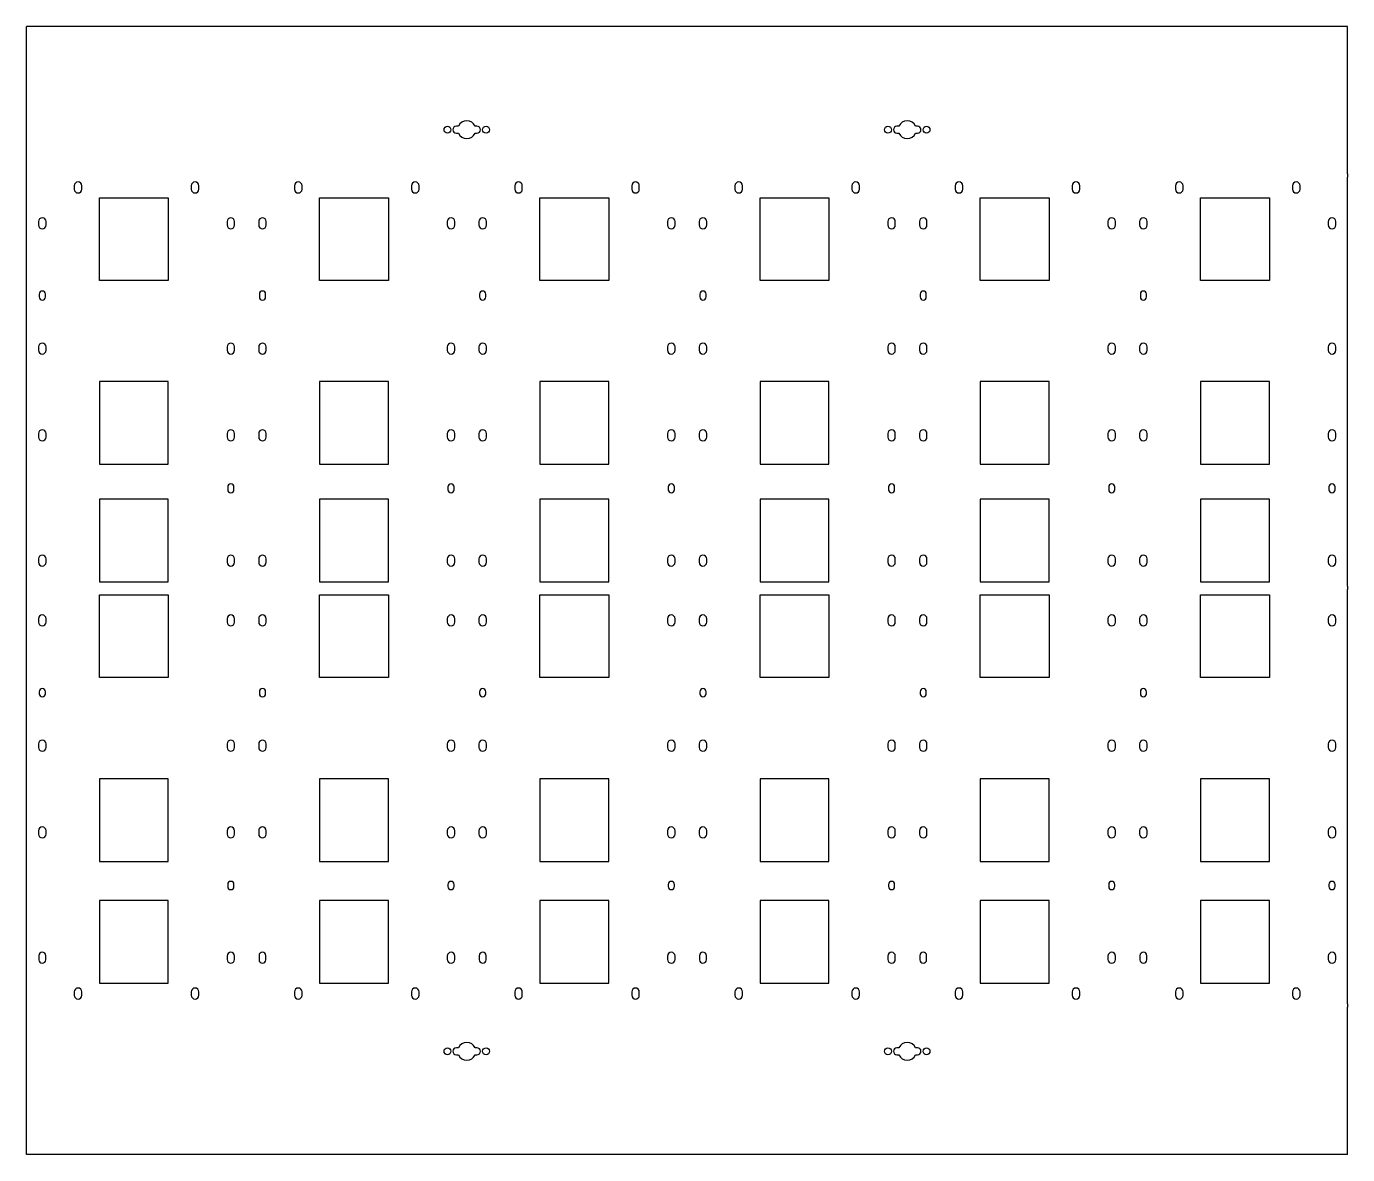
# Model space of a CAD drawing. Header units: millimetres. Extents: x -165 to 795, y -213 to 607.
import ezdxf

# ---------------------------------------------------------------- set-up
doc = ezdxf.new("R2010")
doc.units = ezdxf.units.MM
doc.layers.add('Default', color=7, linetype='Continuous')
doc.layers.add('SUPORTE_L_PLACA_', color=7, linetype='Continuous')

# ---------------------------------------------------------------- blocks, each defined once
blk = doc.blocks.new('SE')
at = {"layer": 'SUPORTE_L_PLACA_', "color": 7, "linetype": 'Continuous'}
for p, q in [((794.53, 606.74), (-165.27, 606.74)), ((-165.27, 499.74), (-165.27, 606.74)), ((794.53, 499.74), (794.53, 606.74)), ((148.63, 534.24), (147.06, 534.24)), ((147.06, 529.24), (148.63, 529.24)), ((162.06, 534.24), (160.63, 534.24)), ((160.63, 529.24), (162.06, 529.24)), ((468.63, 534.24), (467.13, 534.24)), ((467.13, 529.24), (468.63, 529.24)), ((482.13, 534.24), (480.63, 534.24)), ((480.63, 529.24), (482.13, 529.24)), ((-165.27, 497.29), (-165.27, 499.74)), ((794.53, 499.74), (794.53, 497.29)), ((-165.27, 200.29), (-165.27, 497.29)), ((-130.52, 491.03), (-130.52, 488.53)), ((-125.02, 488.53), (-125.02, 491.03)), ((-45.52, 491.03), (-45.52, 488.53)), ((-40.02, 488.53), (-40.02, 491.03)), ((29.48, 491.03), (29.48, 488.53)), ((34.98, 488.53), (34.98, 491.03)), ((114.48, 491.03), (114.48, 488.53)), ((119.98, 488.53), (119.98, 491.03)), ((189.48, 491.03), (189.48, 488.53)), ((194.98, 488.53), (194.98, 491.03)), ((274.48, 491.03), (274.48, 488.53)), ((279.98, 488.53), (279.98, 491.03)), ((349.48, 491.03), (349.48, 488.53)), ((354.98, 488.53), (354.98, 491.03)), ((434.48, 491.03), (434.48, 488.53)), ((439.98, 488.53), (439.98, 491.03)), ((509.48, 491.03), (509.48, 488.53)), ((514.98, 488.53), (514.98, 491.03)), ((594.48, 491.03), (594.48, 488.53)), ((599.98, 488.53), (599.98, 491.03)), ((669.48, 491.03), (669.48, 488.53)), ((674.98, 488.53), (674.98, 491.03)), ((754.48, 491.03), (754.48, 488.53)), ((759.98, 488.53), (759.98, 491.03)), ((794.53, 200.29), (794.53, 497.29)), ((-112.27, 482.29), (-62.27, 482.29)), ((-112.27, 422.29), (-112.27, 482.29)), ((-62.27, 482.29), (-62.27, 422.29)), ((47.73, 482.29), (97.73, 482.29)), ((47.73, 422.29), (47.73, 482.29)), ((97.73, 482.29), (97.73, 422.29)), ((207.73, 482.29), (257.73, 482.29)), ((207.73, 422.29), (207.73, 482.29)), ((257.73, 482.29), (257.73, 422.29)), ((367.73, 482.29), (417.73, 482.29)), ((367.73, 422.29), (367.73, 482.29)), ((417.73, 482.29), (417.73, 422.29)), ((527.73, 482.29), (577.73, 482.29)), ((527.73, 422.29), (527.73, 482.29)), ((577.73, 482.29), (577.73, 422.29)), ((687.73, 482.29), (737.73, 482.29)), ((687.73, 422.29), (687.73, 482.29)), ((737.73, 482.29), (737.73, 422.29)), ((-156.52, 465.03), (-156.52, 462.53)), ((-151.02, 462.53), (-151.02, 465.03)), ((-19.52, 465.03), (-19.52, 462.53)), ((-14.02, 462.53), (-14.02, 465.03)), ((3.48, 465.03), (3.48, 462.53)), ((8.98, 462.53), (8.98, 465.03)), ((140.48, 465.03), (140.48, 462.53)), ((145.98, 462.53), (145.98, 465.03)), ((163.48, 465.03), (163.48, 462.53)), ((168.98, 462.53), (168.98, 465.03)), ((300.48, 465.03), (300.48, 462.53)), ((305.98, 462.53), (305.98, 465.03)), ((323.48, 465.03), (323.48, 462.53)), ((328.98, 462.53), (328.98, 465.03)), ((460.48, 465.03), (460.48, 462.53)), ((465.98, 462.53), (465.98, 465.03)), ((483.48, 465.03), (483.48, 462.53)), ((488.98, 462.53), (488.98, 465.03)), ((620.48, 465.03), (620.48, 462.53)), ((625.98, 462.53), (625.98, 465.03)), ((643.48, 465.03), (643.48, 462.53)), ((648.98, 462.53), (648.98, 465.03)), ((780.48, 465.03), (780.48, 462.53)), ((785.98, 462.53), (785.98, 465.03)), ((-62.27, 422.29), (-112.27, 422.29)), ((97.73, 422.29), (47.73, 422.29)), ((257.73, 422.29), (207.73, 422.29)), ((417.73, 422.29), (367.73, 422.29)), ((577.73, 422.29), (527.73, 422.29)), ((737.73, 422.29), (687.73, 422.29)), ((-156.02, 412.29), (-156.02, 410.29)), ((-151.52, 410.29), (-151.52, 412.29)), ((3.98, 412.29), (3.98, 410.29)), ((8.48, 410.29), (8.48, 412.29)), ((163.98, 412.29), (163.98, 410.29)), ((168.48, 410.29), (168.48, 412.29)), ((323.98, 412.29), (323.98, 410.29)), ((328.48, 410.29), (328.48, 412.29)), ((483.98, 412.29), (483.98, 410.29)), ((488.48, 410.29), (488.48, 412.29)), ((643.98, 412.29), (643.98, 410.29)), ((648.48, 410.29), (648.48, 412.29)), ((-156.52, 374.04), (-156.52, 371.54)), ((-151.02, 371.54), (-151.02, 374.04)), ((-19.52, 374.04), (-19.52, 371.54)), ((-14.02, 371.54), (-14.02, 374.04)), ((3.48, 374.04), (3.48, 371.54)), ((8.98, 371.54), (8.98, 374.04)), ((140.48, 374.04), (140.48, 371.54)), ((145.98, 371.54), (145.98, 374.04)), ((163.48, 374.04), (163.48, 371.54)), ((168.98, 371.54), (168.98, 374.04)), ((300.48, 374.04), (300.48, 371.54)), ((305.98, 371.54), (305.98, 374.04)), ((323.48, 374.04), (323.48, 371.54)), ((328.98, 371.54), (328.98, 374.04)), ((460.48, 374.04), (460.48, 371.54)), ((465.98, 371.54), (465.98, 374.04)), ((483.48, 374.04), (483.48, 371.54)), ((488.98, 371.54), (488.98, 374.04)), ((620.48, 374.04), (620.48, 371.54)), ((625.98, 371.54), (625.98, 374.04)), ((643.48, 374.04), (643.48, 371.54)), ((648.98, 371.54), (648.98, 374.04)), ((780.48, 374.04), (780.48, 371.54)), ((785.98, 371.54), (785.98, 374.04)), ((-112.27, 348.79), (-112.27, 288.79)), ((-62.27, 348.79), (-112.27, 348.79)), ((-62.27, 288.79), (-62.27, 348.79)), ((47.73, 348.79), (47.73, 288.79)), ((97.73, 348.79), (47.73, 348.79)), ((97.73, 288.79), (97.73, 348.79)), ((207.73, 348.79), (207.73, 288.79)), ((257.73, 348.79), (207.73, 348.79)), ((257.73, 288.79), (257.73, 348.79)), ((367.73, 348.79), (367.73, 288.79)), ((417.73, 348.79), (367.73, 348.79)), ((417.73, 288.79), (417.73, 348.79)), ((527.73, 348.79), (527.73, 288.79)), ((577.73, 348.79), (527.73, 348.79)), ((577.73, 288.79), (577.73, 348.79)), ((687.73, 348.79), (687.73, 288.79)), ((737.73, 348.79), (687.73, 348.79)), ((737.73, 288.79), (737.73, 348.79)), ((-156.52, 311.04), (-156.52, 308.54)), ((-151.02, 308.54), (-151.02, 311.04)), ((-19.52, 311.04), (-19.52, 308.54)), ((-14.02, 308.54), (-14.02, 311.04)), ((3.48, 311.04), (3.48, 308.54)), ((8.98, 308.54), (8.98, 311.04)), ((140.48, 311.04), (140.48, 308.54)), ((145.98, 308.54), (145.98, 311.04)), ((163.48, 311.04), (163.48, 308.54)), ((168.98, 308.54), (168.98, 311.04)), ((300.48, 311.04), (300.48, 308.54)), ((305.98, 308.54), (305.98, 311.04)), ((323.48, 311.04), (323.48, 308.54)), ((328.98, 308.54), (328.98, 311.04)), ((460.48, 311.04), (460.48, 308.54)), ((465.98, 308.54), (465.98, 311.04)), ((483.48, 311.04), (483.48, 308.54)), ((488.98, 308.54), (488.98, 311.04)), ((620.48, 311.04), (620.48, 308.54)), ((625.98, 308.54), (625.98, 311.04)), ((643.48, 311.04), (643.48, 308.54)), ((648.98, 308.54), (648.98, 311.04)), ((780.48, 311.04), (780.48, 308.54)), ((785.98, 308.54), (785.98, 311.04)), ((-112.27, 288.79), (-62.27, 288.79)), ((47.73, 288.79), (97.73, 288.79)), ((207.73, 288.79), (257.73, 288.79)), ((367.73, 288.79), (417.73, 288.79)), ((527.73, 288.79), (577.73, 288.79)), ((687.73, 288.79), (737.73, 288.79)), ((-19.02, 272.29), (-19.02, 270.29)), ((-14.52, 270.29), (-14.52, 272.29)), ((140.98, 272.29), (140.98, 270.29)), ((145.48, 270.29), (145.48, 272.29)), ((300.98, 272.29), (300.98, 270.29)), ((305.48, 270.29), (305.48, 272.29)), ((460.98, 272.29), (460.98, 270.29)), ((465.48, 270.29), (465.48, 272.29)), ((620.98, 272.29), (620.98, 270.29)), ((625.48, 270.29), (625.48, 272.29)), ((780.98, 272.29), (780.98, 270.29)), ((785.48, 270.29), (785.48, 272.29)), ((-112.27, 263.29), (-112.27, 203.29)), ((-62.27, 263.29), (-112.27, 263.29)), ((-62.27, 203.29), (-62.27, 263.29)), ((47.73, 263.29), (47.73, 203.29)), ((97.73, 263.29), (47.73, 263.29)), ((97.73, 203.29), (97.73, 263.29)), ((207.73, 263.29), (207.73, 203.29)), ((257.73, 263.29), (207.73, 263.29)), ((257.73, 203.29), (257.73, 263.29)), ((367.73, 263.29), (367.73, 203.29)), ((417.73, 263.29), (367.73, 263.29)), ((417.73, 203.29), (417.73, 263.29)), ((527.73, 263.29), (527.73, 203.29)), ((577.73, 263.29), (527.73, 263.29)), ((577.73, 203.29), (577.73, 263.29)), ((687.73, 263.29), (687.73, 203.29)), ((737.73, 263.29), (687.73, 263.29)), ((737.73, 203.29), (737.73, 263.29)), ((-156.52, 220.05), (-156.52, 217.55)), ((-151.02, 217.55), (-151.02, 220.05)), ((-19.52, 220.05), (-19.52, 217.55)), ((-14.02, 217.55), (-14.02, 220.05)), ((3.48, 220.05), (3.48, 217.55)), ((8.98, 217.55), (8.98, 220.05)), ((140.48, 220.05), (140.48, 217.55)), ((145.98, 217.55), (145.98, 220.05)), ((163.48, 220.05), (163.48, 217.55)), ((168.98, 217.55), (168.98, 220.05)), ((300.48, 220.05), (300.48, 217.55)), ((305.98, 217.55), (305.98, 220.05)), ((323.48, 220.05), (323.48, 217.55)), ((328.98, 217.55), (328.98, 220.05)), ((460.48, 220.05), (460.48, 217.55)), ((465.98, 217.55), (465.98, 220.05)), ((483.48, 220.05), (483.48, 217.55)), ((488.98, 217.55), (488.98, 220.05)), ((620.48, 220.05), (620.48, 217.55)), ((625.98, 217.55), (625.98, 220.05)), ((643.48, 220.05), (643.48, 217.55)), ((648.98, 217.55), (648.98, 220.05)), ((780.48, 220.05), (780.48, 217.55)), ((785.98, 217.55), (785.98, 220.05)), ((-112.27, 203.29), (-62.27, 203.29)), ((47.73, 203.29), (97.73, 203.29)), ((207.73, 203.29), (257.73, 203.29)), ((367.73, 203.29), (417.73, 203.29)), ((527.73, 203.29), (577.73, 203.29)), ((687.73, 203.29), (737.73, 203.29)), ((-165.27, 197.84), (-165.27, 200.29)), ((-165.27, -103.16), (-165.27, 197.84)), ((-112.27, 133.84), (-112.27, 193.84)), ((-112.27, 193.84), (-62.27, 193.84)), ((-62.27, 193.84), (-62.27, 133.84)), ((47.73, 193.84), (97.73, 193.84)), ((47.73, 133.84), (47.73, 193.84)), ((97.73, 193.84), (97.73, 133.84)), ((207.73, 193.84), (257.73, 193.84)), ((207.73, 133.84), (207.73, 193.84)), ((257.73, 193.84), (257.73, 133.84)), ((367.73, 193.84), (417.73, 193.84)), ((367.73, 133.84), (367.73, 193.84)), ((417.73, 193.84), (417.73, 133.84)), ((527.73, 193.84), (577.73, 193.84)), ((527.73, 133.84), (527.73, 193.84)), ((577.73, 193.84), (577.73, 133.84)), ((687.73, 193.84), (737.73, 193.84)), ((687.73, 133.84), (687.73, 193.84)), ((737.73, 193.84), (737.73, 133.84)), ((794.53, 200.29), (794.53, 197.84)), ((794.53, -103.16), (794.53, 197.84)), ((-156.52, 176.58), (-156.52, 174.08)), ((-151.02, 174.08), (-151.02, 176.58)), ((-19.52, 176.58), (-19.52, 174.08)), ((-14.02, 174.08), (-14.02, 176.58)), ((3.48, 176.58), (3.48, 174.08)), ((8.98, 174.08), (8.98, 176.58)), ((140.48, 176.58), (140.48, 174.08)), ((145.98, 174.08), (145.98, 176.58)), ((163.48, 176.58), (163.48, 174.08)), ((168.98, 174.08), (168.98, 176.58)), ((300.48, 176.58), (300.48, 174.08)), ((305.98, 174.08), (305.98, 176.58)), ((323.48, 176.58), (323.48, 174.08)), ((328.98, 174.08), (328.98, 176.58)), ((460.48, 176.58), (460.48, 174.08)), ((465.98, 174.08), (465.98, 176.58)), ((483.48, 176.58), (483.48, 174.08)), ((488.98, 174.08), (488.98, 176.58)), ((620.48, 176.58), (620.48, 174.08)), ((625.98, 174.08), (625.98, 176.58)), ((643.48, 176.58), (643.48, 174.08)), ((648.98, 174.08), (648.98, 176.58)), ((780.48, 176.58), (780.48, 174.08)), ((785.98, 174.08), (785.98, 176.58)), ((-62.27, 133.84), (-112.27, 133.84)), ((97.73, 133.84), (47.73, 133.84)), ((257.73, 133.84), (207.73, 133.84)), ((417.73, 133.84), (367.73, 133.84)), ((577.73, 133.84), (527.73, 133.84)), ((737.73, 133.84), (687.73, 133.84)), ((-156.02, 123.59), (-156.02, 122.09)), ((-151.52, 122.09), (-151.52, 123.59)), ((3.98, 123.59), (3.98, 122.09)), ((8.48, 122.09), (8.48, 123.59)), ((163.98, 123.59), (163.98, 122.09)), ((168.48, 122.09), (168.48, 123.59)), ((323.98, 123.59), (323.98, 122.09)), ((328.48, 122.09), (328.48, 123.59)), ((483.98, 123.59), (483.98, 122.09)), ((488.48, 122.09), (488.48, 123.59)), ((643.98, 123.59), (643.98, 122.09)), ((648.48, 122.09), (648.48, 123.59)), ((-156.52, 85.59), (-156.52, 83.09)), ((-151.02, 83.09), (-151.02, 85.59)), ((-19.52, 85.59), (-19.52, 83.09)), ((-14.02, 83.09), (-14.02, 85.59)), ((3.48, 85.59), (3.48, 83.09)), ((8.98, 83.09), (8.98, 85.59)), ((140.48, 85.59), (140.48, 83.09)), ((145.98, 83.09), (145.98, 85.59)), ((163.48, 85.59), (163.48, 83.09)), ((168.98, 83.09), (168.98, 85.59)), ((300.48, 85.59), (300.48, 83.09)), ((305.98, 83.09), (305.98, 85.59)), ((323.48, 85.59), (323.48, 83.09)), ((328.98, 83.09), (328.98, 85.59)), ((460.48, 85.59), (460.48, 83.09)), ((465.98, 83.09), (465.98, 85.59)), ((483.48, 85.59), (483.48, 83.09)), ((488.98, 83.09), (488.98, 85.59)), ((620.48, 85.59), (620.48, 83.09)), ((625.98, 83.09), (625.98, 85.59)), ((643.48, 85.59), (643.48, 83.09)), ((648.98, 83.09), (648.98, 85.59)), ((780.48, 85.59), (780.48, 83.09)), ((785.98, 83.09), (785.98, 85.59)), ((-62.27, 60.34), (-112.27, 60.34)), ((-112.27, 60.34), (-112.27, 0.34)), ((-62.27, 0.34), (-62.27, 60.34)), ((47.73, 60.34), (47.73, 0.34)), ((97.73, 60.34), (47.73, 60.34)), ((97.73, 0.34), (97.73, 60.34)), ((207.73, 60.34), (207.73, 0.34)), ((257.73, 60.34), (207.73, 60.34)), ((257.73, 0.34), (257.73, 60.34)), ((367.73, 60.34), (367.73, 0.34)), ((417.73, 60.34), (367.73, 60.34)), ((417.73, 0.34), (417.73, 60.34)), ((527.73, 60.34), (527.73, 0.34)), ((577.73, 60.34), (527.73, 60.34)), ((577.73, 0.34), (577.73, 60.34)), ((687.73, 60.34), (687.73, 0.34)), ((737.73, 60.34), (687.73, 60.34)), ((737.73, 0.34), (737.73, 60.34)), ((-156.52, 22.59), (-156.52, 20.09)), ((-151.02, 20.09), (-151.02, 22.59)), ((-19.52, 22.59), (-19.52, 20.09)), ((-14.02, 20.09), (-14.02, 22.59)), ((3.48, 22.59), (3.48, 20.09)), ((8.98, 20.09), (8.98, 22.59)), ((140.48, 22.59), (140.48, 20.09)), ((145.98, 20.09), (145.98, 22.59)), ((163.48, 22.59), (163.48, 20.09)), ((168.98, 20.09), (168.98, 22.59)), ((300.48, 22.59), (300.48, 20.09)), ((305.98, 20.09), (305.98, 22.59)), ((323.48, 22.59), (323.48, 20.09)), ((328.98, 20.09), (328.98, 22.59)), ((460.48, 22.59), (460.48, 20.09)), ((465.98, 20.09), (465.98, 22.59)), ((483.48, 22.59), (483.48, 20.09)), ((488.98, 20.09), (488.98, 22.59)), ((620.48, 22.59), (620.48, 20.09)), ((625.98, 20.09), (625.98, 22.59)), ((643.48, 22.59), (643.48, 20.09)), ((648.98, 20.09), (648.98, 22.59)), ((780.48, 22.59), (780.48, 20.09)), ((785.98, 20.09), (785.98, 22.59)), ((-112.27, 0.34), (-62.27, 0.34)), ((47.73, 0.34), (97.73, 0.34)), ((207.73, 0.34), (257.73, 0.34)), ((367.73, 0.34), (417.73, 0.34)), ((527.73, 0.34), (577.73, 0.34)), ((687.73, 0.34), (737.73, 0.34)), ((-19.02, -16.41), (-19.02, -17.91)), ((-14.52, -17.91), (-14.52, -16.41)), ((140.98, -16.41), (140.98, -17.91)), ((145.48, -17.91), (145.48, -16.41)), ((300.98, -16.41), (300.98, -17.91)), ((305.48, -17.91), (305.48, -16.41)), ((460.98, -16.41), (460.98, -17.91)), ((465.48, -17.91), (465.48, -16.41)), ((620.98, -16.41), (620.98, -17.91)), ((625.48, -17.91), (625.48, -16.41)), ((780.98, -16.41), (780.98, -17.91)), ((785.48, -17.91), (785.48, -16.41)), ((-62.27, -28.16), (-112.27, -28.16)), ((-112.27, -28.16), (-112.27, -88.16)), ((-62.27, -88.16), (-62.27, -28.16)), ((47.73, -28.16), (47.73, -88.16)), ((97.73, -28.16), (47.73, -28.16)), ((97.73, -88.16), (97.73, -28.16)), ((207.73, -28.16), (207.73, -88.16)), ((257.73, -28.16), (207.73, -28.16)), ((257.73, -88.16), (257.73, -28.16)), ((367.73, -28.16), (367.73, -88.16)), ((417.73, -28.16), (367.73, -28.16)), ((417.73, -88.16), (417.73, -28.16)), ((527.73, -28.16), (527.73, -88.16)), ((577.73, -28.16), (527.73, -28.16)), ((577.73, -88.16), (577.73, -28.16)), ((687.73, -28.16), (687.73, -88.16)), ((737.73, -28.16), (687.73, -28.16)), ((737.73, -88.16), (737.73, -28.16)), ((-156.27, -68.15), (-156.27, -71.15)), ((-151.27, -71.15), (-151.27, -68.15)), ((-19.52, -68.4), (-19.52, -70.9)), ((-14.02, -70.9), (-14.02, -68.4)), ((3.73, -68.15), (3.73, -71.15)), ((8.73, -71.15), (8.73, -68.15)), ((140.48, -68.4), (140.48, -70.9)), ((145.98, -70.9), (145.98, -68.4)), ((163.73, -68.15), (163.73, -71.15)), ((168.73, -71.15), (168.73, -68.15)), ((300.48, -68.4), (300.48, -70.9)), ((305.98, -70.9), (305.98, -68.4)), ((323.73, -68.15), (323.73, -71.15)), ((328.73, -71.15), (328.73, -68.15)), ((460.48, -68.4), (460.48, -70.9)), ((465.98, -70.9), (465.98, -68.4)), ((483.73, -68.15), (483.73, -71.15)), ((488.73, -71.15), (488.73, -68.15)), ((620.48, -68.4), (620.48, -70.9)), ((625.98, -70.9), (625.98, -68.4)), ((643.73, -68.15), (643.73, -71.15)), ((648.73, -71.15), (648.73, -68.15)), ((780.48, -68.4), (780.48, -70.9)), ((785.98, -70.9), (785.98, -68.4)), ((-130.52, -94.4), (-130.52, -96.9)), ((-125.02, -96.9), (-125.02, -94.4)), ((-112.27, -88.16), (-62.27, -88.16)), ((-45.52, -94.4), (-45.52, -96.9)), ((-40.02, -96.9), (-40.02, -94.4)), ((29.48, -94.4), (29.48, -96.9)), ((34.98, -96.9), (34.98, -94.4)), ((47.73, -88.16), (97.73, -88.16)), ((114.48, -94.4), (114.48, -96.9)), ((119.98, -96.9), (119.98, -94.4)), ((189.48, -94.4), (189.48, -96.9)), ((194.98, -96.9), (194.98, -94.4)), ((207.73, -88.16), (257.73, -88.16)), ((274.48, -94.4), (274.48, -96.9)), ((279.98, -96.9), (279.98, -94.4)), ((349.48, -94.4), (349.48, -96.9)), ((354.98, -96.9), (354.98, -94.4)), ((367.73, -88.16), (417.73, -88.16)), ((434.48, -94.4), (434.48, -96.9)), ((439.98, -96.9), (439.98, -94.4)), ((509.48, -94.4), (509.48, -96.9)), ((514.98, -96.9), (514.98, -94.4)), ((527.73, -88.16), (577.73, -88.16)), ((594.48, -94.4), (594.48, -96.9)), ((599.98, -96.9), (599.98, -94.4)), ((669.48, -94.4), (669.48, -96.9)), ((674.98, -96.9), (674.98, -94.4)), ((687.73, -88.16), (737.73, -88.16)), ((754.48, -94.4), (754.48, -96.9)), ((759.98, -96.9), (759.98, -94.4)), ((-165.27, -105.61), (-165.27, -103.16)), ((794.53, -103.16), (794.53, -105.61)), ((-165.27, -212.61), (-165.27, -105.61)), ((794.53, -212.61), (794.53, -105.61)), ((148.63, -135.11), (147.06, -135.11)), ((147.06, -140.11), (148.63, -140.11)), ((162.06, -135.11), (160.63, -135.11)), ((160.63, -140.11), (162.06, -140.11)), ((468.63, -135.11), (467.13, -135.11)), ((467.13, -140.11), (468.63, -140.11)), ((482.13, -135.11), (480.63, -135.11)), ((480.63, -140.11), (482.13, -140.11)), ((794.53, -212.61), (-165.27, -212.61))]:
    blk.add_line(p, q, dxfattribs=at)
for centre in [(140.63, 531.74), (168.63, 531.74), (460.63, 531.74), (488.63, 531.74), (140.63, -137.61), (168.63, -137.61), (460.63, -137.61), (488.63, -137.61)]:
    blk.add_circle(centre, 2.5, dxfattribs=at)
for centre, radius, start, end in [((154.63, 531.74), 6.5, 22.61986, 157.38014), ((474.63, 531.74), 6.5, 22.61986, 157.38014), ((147.06, 531.74), 2.5, 90, 270), ((154.63, 531.74), 6.5, 202.61986, 337.38014), ((162.06, 531.74), 2.5, 270, 90), ((467.13, 531.74), 2.5, 90, 270), ((474.63, 531.74), 6.5, 202.61986, 337.38014), ((482.13, 531.74), 2.5, 270, 90), ((-127.77, 491.03), 2.75, 0, 180), ((-42.77, 491.03), 2.75, 0, 180), ((32.23, 491.03), 2.75, 0, 180), ((117.23, 491.03), 2.75, 0, 180), ((192.23, 491.03), 2.75, 0, 180), ((277.23, 491.03), 2.75, 0, 180), ((352.23, 491.03), 2.75, 0, 180), ((437.23, 491.03), 2.75, 0, 180), ((512.23, 491.03), 2.75, 0, 180), ((597.23, 491.03), 2.75, 0, 180), ((672.23, 491.03), 2.75, 0, 180), ((757.23, 491.03), 2.75, 0, 180), ((-127.77, 488.53), 2.75, 180, 0), ((-42.77, 488.53), 2.75, 180, 0), ((32.23, 488.53), 2.75, 180, 0), ((117.23, 488.53), 2.75, 180, 0), ((192.23, 488.53), 2.75, 180, 0), ((277.23, 488.53), 2.75, 180, 0), ((352.23, 488.53), 2.75, 180, 0), ((437.23, 488.53), 2.75, 180, 0), ((512.23, 488.53), 2.75, 180, 0), ((597.23, 488.53), 2.75, 180, 0), ((672.23, 488.53), 2.75, 180, 0), ((757.23, 488.53), 2.75, 180, 0), ((-153.77, 465.03), 2.75, 0, 180), ((-153.77, 462.53), 2.75, 180, 0), ((-16.77, 465.03), 2.75, 0, 180), ((-16.77, 462.53), 2.75, 180, 0), ((6.23, 465.03), 2.75, 0, 180), ((6.23, 462.53), 2.75, 180, 0), ((143.23, 465.03), 2.75, 0, 180), ((143.23, 462.53), 2.75, 180, 0), ((166.23, 465.03), 2.75, 0, 180), ((166.23, 462.53), 2.75, 180, 0), ((303.23, 465.03), 2.75, 0, 180), ((303.23, 462.53), 2.75, 180, 0), ((326.23, 465.03), 2.75, 0, 180), ((326.23, 462.53), 2.75, 180, 0), ((463.23, 465.03), 2.75, 0, 180), ((463.23, 462.53), 2.75, 180, 0), ((486.23, 465.03), 2.75, 0, 180), ((486.23, 462.53), 2.75, 180, 0), ((623.23, 465.03), 2.75, 0, 180), ((623.23, 462.53), 2.75, 180, 0), ((646.23, 465.03), 2.75, 0, 180), ((646.23, 462.53), 2.75, 180, 0), ((783.23, 465.03), 2.75, 0, 180), ((783.23, 462.53), 2.75, 180, 0), ((-153.77, 412.29), 2.25, 0, 180), ((6.23, 412.29), 2.25, 0, 180), ((166.23, 412.29), 2.25, 0, 180), ((326.23, 412.29), 2.25, 0, 180), ((486.23, 412.29), 2.25, 0, 180), ((646.23, 412.29), 2.25, 0, 180), ((-153.77, 410.29), 2.25, 180, 0), ((6.23, 410.29), 2.25, 180, 0), ((166.23, 410.29), 2.25, 180, 0), ((326.23, 410.29), 2.25, 180, 0), ((486.23, 410.29), 2.25, 180, 0), ((646.23, 410.29), 2.25, 180, 0), ((-153.77, 374.04), 2.75, 0, 180), ((-16.77, 374.04), 2.75, 0, 180), ((6.23, 374.04), 2.75, 0, 180), ((143.23, 374.04), 2.75, 0, 180), ((166.23, 374.04), 2.75, 0, 180), ((303.23, 374.04), 2.75, 0, 180), ((326.23, 374.04), 2.75, 0, 180), ((463.23, 374.04), 2.75, 0, 180), ((486.23, 374.04), 2.75, 0, 180), ((623.23, 374.04), 2.75, 0, 180), ((646.23, 374.04), 2.75, 0, 180), ((783.23, 374.04), 2.75, 0, 180), ((-153.77, 371.54), 2.75, 180, 0), ((-16.77, 371.54), 2.75, 180, 0), ((6.23, 371.54), 2.75, 180, 0), ((143.23, 371.54), 2.75, 180, 0), ((166.23, 371.54), 2.75, 180, 0), ((303.23, 371.54), 2.75, 180, 0), ((326.23, 371.54), 2.75, 180, 0), ((463.23, 371.54), 2.75, 180, 0), ((486.23, 371.54), 2.75, 180, 0), ((623.23, 371.54), 2.75, 180, 0), ((646.23, 371.54), 2.75, 180, 0), ((783.23, 371.54), 2.75, 180, 0), ((-153.77, 311.04), 2.75, 0, 180), ((-153.77, 308.54), 2.75, 180, 0), ((-16.77, 311.04), 2.75, 0, 180), ((-16.77, 308.54), 2.75, 180, 0), ((6.23, 311.04), 2.75, 0, 180), ((6.23, 308.54), 2.75, 180, 0), ((143.23, 311.04), 2.75, 0, 180), ((143.23, 308.54), 2.75, 180, 0), ((166.23, 311.04), 2.75, 0, 180), ((166.23, 308.54), 2.75, 180, 0), ((303.23, 311.04), 2.75, 0, 180), ((303.23, 308.54), 2.75, 180, 0), ((326.23, 311.04), 2.75, 0, 180), ((326.23, 308.54), 2.75, 180, 0), ((463.23, 311.04), 2.75, 0, 180), ((463.23, 308.54), 2.75, 180, 0), ((486.23, 311.04), 2.75, 0, 180), ((486.23, 308.54), 2.75, 180, 0), ((623.23, 311.04), 2.75, 0, 180), ((623.23, 308.54), 2.75, 180, 0), ((646.23, 311.04), 2.75, 0, 180), ((646.23, 308.54), 2.75, 180, 0), ((783.23, 311.04), 2.75, 0, 180), ((783.23, 308.54), 2.75, 180, 0), ((-16.77, 272.29), 2.25, 0, 180), ((-16.77, 270.29), 2.25, 180, 0), ((143.23, 272.29), 2.25, 0, 180), ((143.23, 270.29), 2.25, 180, 0), ((303.23, 272.29), 2.25, 0, 180), ((303.23, 270.29), 2.25, 180, 0), ((463.23, 272.29), 2.25, 0, 180), ((463.23, 270.29), 2.25, 180, 0), ((623.23, 272.29), 2.25, 0, 180), ((623.23, 270.29), 2.25, 180, 0), ((783.23, 272.29), 2.25, 0, 180), ((783.23, 270.29), 2.25, 180, 0), ((-153.77, 220.05), 2.75, 0, 180), ((-16.77, 220.05), 2.75, 0, 180), ((6.23, 220.05), 2.75, 0, 180), ((143.23, 220.05), 2.75, 0, 180), ((166.23, 220.05), 2.75, 0, 180), ((303.23, 220.05), 2.75, 0, 180), ((326.23, 220.05), 2.75, 0, 180), ((463.23, 220.05), 2.75, 0, 180), ((486.23, 220.05), 2.75, 0, 180), ((623.23, 220.05), 2.75, 0, 180), ((646.23, 220.05), 2.75, 0, 180), ((783.23, 220.05), 2.75, 0, 180), ((-153.77, 217.55), 2.75, 180, 0), ((-16.77, 217.55), 2.75, 180, 360), ((6.23, 217.55), 2.75, 180, 0), ((143.23, 217.55), 2.75, 180, 360), ((166.23, 217.55), 2.75, 180, 0), ((303.23, 217.55), 2.75, 180, 360), ((326.23, 217.55), 2.75, 180, 0), ((463.23, 217.55), 2.75, 180, 360), ((486.23, 217.55), 2.75, 180, 0), ((623.23, 217.55), 2.75, 180, 360), ((646.23, 217.55), 2.75, 180, 0), ((783.23, 217.55), 2.75, 180, 360), ((-153.77, 176.58), 2.75, 0, 180), ((-153.77, 174.08), 2.75, 180, 0), ((-16.77, 176.58), 2.75, 0, 180), ((-16.77, 174.08), 2.75, 180, 0), ((6.23, 176.58), 2.75, 0, 180), ((6.23, 174.08), 2.75, 180, 0), ((143.23, 176.58), 2.75, 0, 180), ((143.23, 174.08), 2.75, 180, 0), ((166.23, 176.58), 2.75, 0, 180), ((166.23, 174.08), 2.75, 180, 0), ((303.23, 176.58), 2.75, 0, 180), ((303.23, 174.08), 2.75, 180, 0), ((326.23, 176.58), 2.75, 0, 180), ((326.23, 174.08), 2.75, 180, 0), ((463.23, 176.58), 2.75, 0, 180), ((463.23, 174.08), 2.75, 180, 0), ((486.23, 176.58), 2.75, 0, 180), ((486.23, 174.08), 2.75, 180, 0), ((623.23, 176.58), 2.75, 0, 180), ((623.23, 174.08), 2.75, 180, 0), ((646.23, 176.58), 2.75, 0, 180), ((646.23, 174.08), 2.75, 180, 0), ((783.23, 176.58), 2.75, 0, 180), ((783.23, 174.08), 2.75, 180, 0), ((-153.77, 123.59), 2.25, 0, 180), ((6.23, 123.59), 2.25, 0, 180), ((166.23, 123.59), 2.25, 0, 180), ((326.23, 123.59), 2.25, 0, 180), ((486.23, 123.59), 2.25, 0, 180), ((646.23, 123.59), 2.25, 0, 180), ((-153.77, 122.09), 2.25, 180, 0), ((6.23, 122.09), 2.25, 180, 0), ((166.23, 122.09), 2.25, 180, 0), ((326.23, 122.09), 2.25, 180, 0), ((486.23, 122.09), 2.25, 180, 0), ((646.23, 122.09), 2.25, 180, 0), ((-153.77, 85.59), 2.75, 0, 180), ((-16.77, 85.59), 2.75, 0, 180), ((6.23, 85.59), 2.75, 0, 180), ((143.23, 85.59), 2.75, 0, 180), ((166.23, 85.59), 2.75, 0, 180), ((303.23, 85.59), 2.75, 0, 180), ((326.23, 85.59), 2.75, 0, 180), ((463.23, 85.59), 2.75, 0, 180), ((486.23, 85.59), 2.75, 0, 180), ((623.23, 85.59), 2.75, 0, 180), ((646.23, 85.59), 2.75, 0, 180), ((783.23, 85.59), 2.75, 0, 180), ((-153.77, 83.09), 2.75, 180, 0), ((-16.77, 83.09), 2.75, 180, 0), ((6.23, 83.09), 2.75, 180, 0), ((143.23, 83.09), 2.75, 180, 0), ((166.23, 83.09), 2.75, 180, 0), ((303.23, 83.09), 2.75, 180, 0), ((326.23, 83.09), 2.75, 180, 0), ((463.23, 83.09), 2.75, 180, 0), ((486.23, 83.09), 2.75, 180, 0), ((623.23, 83.09), 2.75, 180, 0), ((646.23, 83.09), 2.75, 180, 0), ((783.23, 83.09), 2.75, 180, 0), ((-153.77, 22.59), 2.75, 0, 180), ((-153.77, 20.09), 2.75, 180, 0), ((-16.77, 22.59), 2.75, 0, 180), ((-16.77, 20.09), 2.75, 180, 0), ((6.23, 22.59), 2.75, 0, 180), ((6.23, 20.09), 2.75, 180, 0), ((143.23, 22.59), 2.75, 0, 180), ((143.23, 20.09), 2.75, 180, 0), ((166.23, 22.59), 2.75, 0, 180), ((166.23, 20.09), 2.75, 180, 0), ((303.23, 22.59), 2.75, 0, 180), ((303.23, 20.09), 2.75, 180, 0), ((326.23, 22.59), 2.75, 0, 180), ((326.23, 20.09), 2.75, 180, 0), ((463.23, 22.59), 2.75, 0, 180), ((463.23, 20.09), 2.75, 180, 0), ((486.23, 22.59), 2.75, 0, 180), ((486.23, 20.09), 2.75, 180, 0), ((623.23, 22.59), 2.75, 0, 180), ((623.23, 20.09), 2.75, 180, 0), ((646.23, 22.59), 2.75, 0, 180), ((646.23, 20.09), 2.75, 180, 0), ((783.23, 22.59), 2.75, 0, 180), ((783.23, 20.09), 2.75, 180, 0), ((-16.77, -16.41), 2.25, 0, 180), ((-16.77, -17.91), 2.25, 180, 0), ((143.23, -16.41), 2.25, 0, 180), ((143.23, -17.91), 2.25, 180, 0), ((303.23, -16.41), 2.25, 0, 180), ((303.23, -17.91), 2.25, 180, 0), ((463.23, -16.41), 2.25, 0, 180), ((463.23, -17.91), 2.25, 180, 0), ((623.23, -16.41), 2.25, 0, 180), ((623.23, -17.91), 2.25, 180, 0), ((783.23, -16.41), 2.25, 0, 180), ((783.23, -17.91), 2.25, 180, 0), ((-153.77, -68.15), 2.5, 0, 180), ((-16.77, -68.4), 2.75, 0, 180), ((6.23, -68.15), 2.5, 0, 180), ((143.23, -68.4), 2.75, 0, 180), ((166.23, -68.15), 2.5, 0, 180), ((303.23, -68.4), 2.75, 0, 180), ((326.23, -68.15), 2.5, 0, 180), ((463.23, -68.4), 2.75, 0, 180), ((486.23, -68.15), 2.5, 0, 180), ((623.23, -68.4), 2.75, 0, 180), ((646.23, -68.15), 2.5, 0, 180), ((783.23, -68.4), 2.75, 0, 180), ((-153.77, -71.15), 2.5, 180, 0), ((-16.77, -70.9), 2.75, 180, 0), ((6.23, -71.15), 2.5, 180, 0), ((143.23, -70.9), 2.75, 180, 0), ((166.23, -71.15), 2.5, 180, 0), ((303.23, -70.9), 2.75, 180, 0), ((326.23, -71.15), 2.5, 180, 0), ((463.23, -70.9), 2.75, 180, 0), ((486.23, -71.15), 2.5, 180, 0), ((623.23, -70.9), 2.75, 180, 0), ((646.23, -71.15), 2.5, 180, 0), ((783.23, -70.9), 2.75, 180, 0), ((-127.77, -94.4), 2.75, 0, 180), ((-42.77, -94.4), 2.75, 0, 180), ((32.23, -94.4), 2.75, 0, 180), ((117.23, -94.4), 2.75, 0, 180), ((192.23, -94.4), 2.75, 0, 180), ((277.23, -94.4), 2.75, 0, 180), ((352.23, -94.4), 2.75, 0, 180), ((437.23, -94.4), 2.75, 0, 180), ((512.23, -94.4), 2.75, 0, 180), ((597.23, -94.4), 2.75, 0, 180), ((672.23, -94.4), 2.75, 0, 180), ((757.23, -94.4), 2.75, 0, 180), ((-127.77, -96.9), 2.75, 180, 0), ((-42.77, -96.9), 2.75, 180, 0), ((32.23, -96.9), 2.75, 180, 0), ((117.23, -96.9), 2.75, 180, 0), ((192.23, -96.9), 2.75, 180, 0), ((277.23, -96.9), 2.75, 180, 0), ((352.23, -96.9), 2.75, 180, 0), ((437.23, -96.9), 2.75, 180, 0), ((512.23, -96.9), 2.75, 180, 0), ((597.23, -96.9), 2.75, 180, 0), ((672.23, -96.9), 2.75, 180, 0), ((757.23, -96.9), 2.75, 180, 0), ((154.63, -137.61), 6.5, 22.61986, 157.38014), ((474.63, -137.61), 6.5, 22.61986, 157.38014), ((147.06, -137.61), 2.5, 90, 270), ((154.63, -137.61), 6.5, 202.61986, 337.38014), ((162.06, -137.61), 2.5, 270, 90), ((467.13, -137.61), 2.5, 90, 270), ((474.63, -137.61), 6.5, 202.61986, 337.38014), ((482.13, -137.61), 2.5, 270, 90)]:
    blk.add_arc(centre, radius, start, end, dxfattribs=at)

msp = doc.modelspace()

# ---------------------------------------------------------------- block references
at = {"layer": 'Default'}
msp.add_blockref('SE', (0, 0), dxfattribs=at)

doc.saveas('drawing.dxf')
